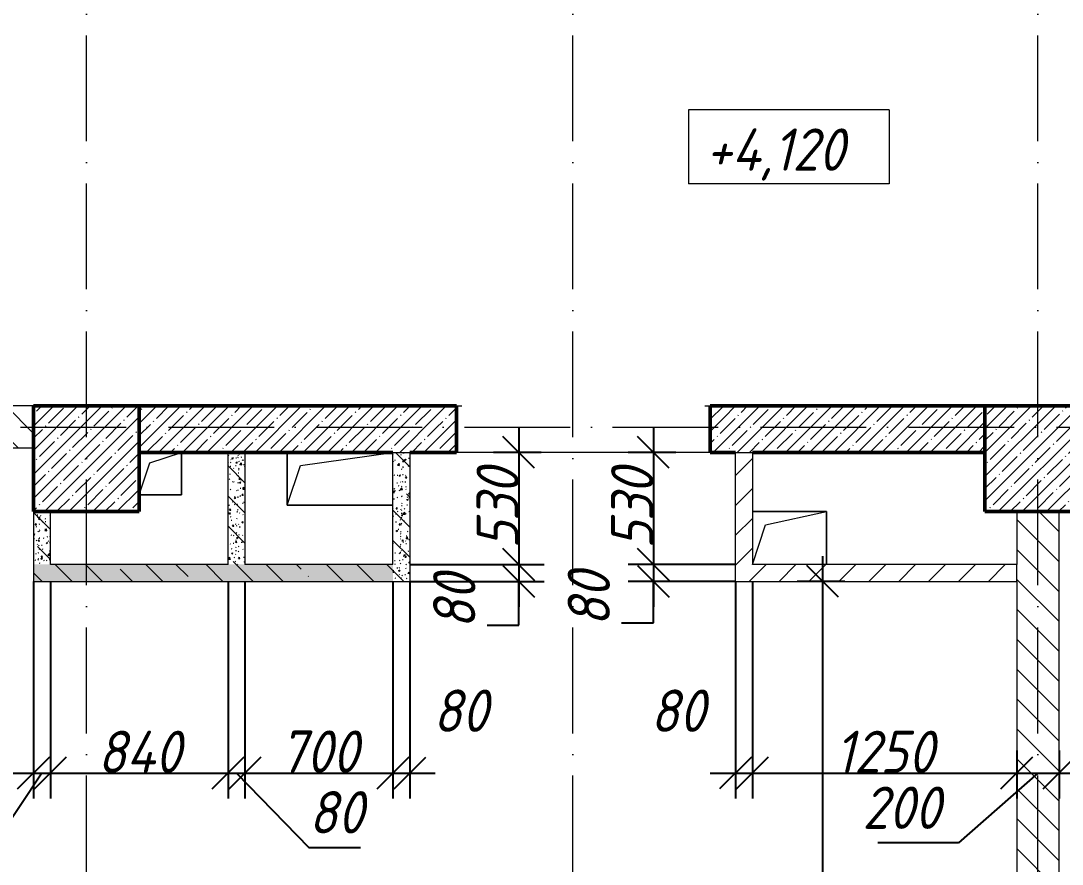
# Model space of a CAD drawing. Header units: millimetres. Extents: x -6064 to 178764, y -5836 to 29924.
# Drawn here: x 51850 to 56775, y 5733 to 9721 of the extents above; entities that cross this region are included whole.
import ezdxf

# ---------------------------------------------------------------- set-up
doc = ezdxf.new("R2010")
doc.units = ezdxf.units.MM
doc.linetypes.add('50_200_ШТРИХ_1Т_ш5_п1_п1_', pattern=[700, 500, -100, 0, -100])
doc.layers.add('A-ANNO-DIMS', color=7, linetype='Continuous')
for name, color, linetype, lineweight in [('A-FLOR', 7, 'Continuous', 9), ('A-GENM', 7, 'Continuous', 9), ('A-WALL-3', 7, 'Continuous', 50), ('A-WALL-PATT-1', 7, 'Continuous', 5), ('G-ANNO-DIMS', 7, 'Continuous', 9), ('I-WALL', 7, 'Continuous', 5), ('S-COLS', 7, 'Continuous', 9), ('S-COLS-1', 7, 'Continuous', 5), ('S-COLS-2', 7, 'Continuous', 50), ('Оси-1', 7, '50_200_ШТРИХ_1Т_ш5_п1_п1_', 9)]:
    doc.layers.add(name, color=color, linetype=linetype, lineweight=lineweight)
for name, color, linetype, lineweight, true_color in [('A-WALL-5', 7, 'Continuous', 13, 0x0070df), ('A-WALL-6', 7, 'Continuous', 13, 0x008000), ('A-WALL-7', 7, 'Continuous', 5, 0x008000), ('A-WALL-FNSH-2', 7, 'Continuous', 13, 0xce0000), ('A-WALL-FNSH-3', 7, 'Continuous', 13, 0x008000), ('A-WALL-FNSH-4', 7, 'Continuous', 13, 0x0070df), ('A-WALL-PATT-2', 7, 'Continuous', 5, 0xce0000), ('A-WALL-PATT-3', 7, 'Continuous', 5, 0x008000), ('A-WALL-PATT-4', 7, 'Continuous', 5, 0x0070df)]:
    doc.layers.add(name, color=color, linetype=linetype, lineweight=lineweight, true_color=true_color)
doc.styles.add('ISOCPEUR_I_2', font='isocpeui.ttf', dxfattribs={"width": 0.9, "height": 200})
doc.dimstyles.new('ISO-2_0_0_9К_СРЕДНИЙ', dxfattribs={"dimscale": 304.8, "dimtxt": 199.196235, "dimasz": 0.492126, "dimexe": 0.393701, "dimexo": 0, "dimgap": 0, "dimtad": 1, "dimdec": 0, "dimzin": 0, "dimdsep": 46, "dimtxsty": 'ISOCPEUR_I_2', "dimblk1": 'OBLIQUE', "dimblk2": 'OBLIQUE', "dimsah": 1, "dimcen": 0.09, "dimdle": 0.393701, "dimazin": 0, "dimtfac": 1, "dimtdec": 4, "dimtix": 1, "dimtmove": 1, "dimatfit": 3, "dimfxl": 1, "dimtvp": 1, "dimtolj": 1, "dimtzin": 0, "dimarcsym": 2})
doc.dimstyles.new('ISO-2_0_0_9К_СРЕДНИЙ_2', dxfattribs={"dimscale": 304.8, "dimtxt": 199.196235, "dimasz": 0.492126, "dimexe": 0.393701, "dimexo": 0, "dimgap": 0, "dimtad": 1, "dimdec": 0, "dimzin": 0, "dimdsep": 46, "dimtxsty": 'ISOCPEUR_I_2', "dimblk1": 'OBLIQUE', "dimblk2": 'OBLIQUE', "dimsah": 1, "dimcen": 0.09, "dimdle": 0.393701, "dimazin": 0, "dimtfac": 1, "dimtdec": 4, "dimtix": 1, "dimtmove": 0, "dimatfit": 3, "dimfxl": 1, "dimtvp": 1, "dimtolj": 1, "dimtzin": 0, "dimarcsym": 2})
pattern_1 = [(45, (0, 0), (-70.71068, 70.71068), [])]
pattern_2 = [(135, (0, 0), (-70.71068, -70.71068), [])]
pattern_3 = [(50, (0, 0), (72.873764, -6.37607), [7.62, -83.82]), (355, (0, 0), (-14.09699, 76.42244), [6.096, -67.056]), (100.451, (6.07, -0.53), (58.77696, 70.04687), [6.476, -71.236]), (46.184, (0, 20.32), (108.43142, -16.81745), [11.43, -125.73]), (96.636, (9.04, 18.92), (94.961, 98.97089), [9.714, -106.854]), (351.184, (0, 20.32), (94.96227, 98.97018), [9.144, -100.584]), (21, (10.16, 15.24), (60.64565, -40.90654), [7.62, -83.82]), (326, (10.16, 15.24), (24.72083, 73.67493), [6.096, -67.056]), (71.451, (15.214, 11.83), (85.36689, 32.76874), [6.476, -71.236]), (37.5, (0, 0), (1.235525, 33.822432), [3.353, -62.89, 3.353, -64.719, -67.31]), (37.5, (0, 0), (1.235525, 33.822432), [-134.315, 3.353, -63.957]), (7.5, (0, 0), (26.728146, 40.07255), [3.353, -35.458, 3.353, -61.366, -25.654]), (7.5, (0, 0), (26.728146, 40.07255), [-103.53, 3.353, -22.301]), (327.5, (-22.657, 0), (54.236318, -2.292117), [3.353, -22.047, 3.353, -75.895, -105.156]), (327.5, (-22.657, 0), (54.236318, -2.292117), [-104.648, 3.353, -101.803]), (317.5, (-32.817, 0), (59.25158, 10.17014), [3.353, -29.667, 3.353, -49.276, -74.676]), (317.5, (-32.817, 0), (59.25158, 10.17014), [-85.649, 3.353, -71.323])]
pattern_4 = [(135, (0, 0), (-142.5612, -142.5612), []), (135, (142.56, 0), (-142.5612, -142.5612), [252.016, -50.403, 3.353, -47.05])]
pattern_5 = [(45, (0, 0), (-57.02463, 57.02463), []), (45, (57.025, 0), (-57.02463, 57.02463), [100.806, -20.161, 3.353, -16.808])]

# ---------------------------------------------------------------- blocks, each defined once
blk = doc.blocks.new('Колонна_Несущая_Прямоугольное сечение - 500х500-V3-АР1_1_Кладочный план 2 этажа')
at = {"layer": 'S-COLS-1'}
h = blk.add_hatch(dxfattribs=at)
h.set_pattern_fill('FP_5', color=256, style=0, pattern_type=2)
h.set_pattern_definition([(45, (-52160, -7650), (-57.02463, 57.02463), []), (45, (-52102.975, -7650), (-57.02463, 57.02463), [100.806, -20.161, 3.353, -16.808])])
h.paths.add_polyline_path([(-250, -250), (250, -250), (250, 250), (-250, 250)], flags=0)
at = {"layer": 'S-COLS-2'}
for p, q in [((250, 250), (-250, 250)), ((-250, 250), (-250, -250)), ((250, -250), (250, 250)), ((-250, -250), (250, -250))]:
    blk.add_line(p, q, dxfattribs=at)
blk = doc.blocks.new('Колонна_Несущая_Прямоугольное сечение - 500х500-V18-АР1_1_Кладочный план 2 этажа')
at = {"layer": 'S-COLS-1'}
h = blk.add_hatch(dxfattribs=at)
h.set_pattern_fill('FP_28', color=256, style=0, pattern_type=2)
h.set_pattern_definition([(45, (-56660, -7650), (-57.02463, 57.02463), []), (45, (-56602.975, -7650), (-57.02463, 57.02463), [100.806, -20.161, 3.353, -16.808])])
h.paths.add_polyline_path([(-250, -250), (250, -250), (250, 250), (-250, 250)], flags=0)
at = {"layer": 'S-COLS-2'}
for p, q in [((250, 250), (-250, 250)), ((-250, 250), (-250, -250)), ((250, -250), (250, 250)), ((-250, -250), (250, -250))]:
    blk.add_line(p, q, dxfattribs=at)
blk = doc.blocks.new('AR_Отверстие прямоугольное _в плите_ - AR_Отверстие прямоугольное _в плите_-V55-АР1_1_Кладочный план 2 этажа')
at = {"layer": 'A-GENM'}
for p, q in [((-250, 125), (-250, -125)), ((-187.5, 62.5), (250, 125)), ((-250, -125), (-187.5, 62.5)), ((-250, -125), (250, -125))]:
    blk.add_line(p, q, dxfattribs=at)
blk = doc.blocks.new('AR_Отверстие прямоугольное _в плите_ - AR_Отверстие прямоугольное _в плите_-V54-АР1_1_Кладочный план 2 этажа')
at = {"layer": 'A-GENM'}
for p, q in [((175, 125), (-175, 125)), ((-112.5, 62.5), (175, 125)), ((175, -125), (175, 125)), ((-175, -125), (-112.5, 62.5))]:
    blk.add_line(p, q, dxfattribs=at)
blk = doc.blocks.new('AR_Отверстие прямоугольное _в плите_ - AR_Отверстие прямоугольное _в плите_-V56-АР1_1_Кладочный план 2 этажа')
at = {"layer": 'A-GENM'}
for p, q in [((-50, 50), (100, 100)), ((100, -100), (100, 100)), ((-100, -100), (-50, 50)), ((-100, -100), (100, -100))]:
    blk.add_line(p, q, dxfattribs=at)
blk = doc.blocks.new('Высотные отметки - 9_5х3_5_h_-17668430-АР1_1_Кладочный план 2 этажа')
at = {"layer": 'G-ANNO-DIMS'}
for p, q in [((-4.75, 3.5), (-4.75, 0)), ((4.75, 3.5), (-4.75, 3.5)), ((4.75, 3.5), (4.75, 0)), ((4.75, 0), (-4.75, 0))]:
    blk.add_line(p, q, dxfattribs=at)
blk = doc.blocks.new('_Oblique')
at = {"color": 0, "linetype": 'ByBlock', "lineweight": -2}
blk.add_line((-0.5, -0.5), (0.5, 0.5), dxfattribs=at)
blk = doc.blocks.new('DIMBLOCK102-АР1_1_Кладочный план 2 этажа')
at = {"layer": 'A-ANNO-DIMS', "color": 0, "lineweight": -2, "transparency": 16777216}
for p, q in [((50160, 7700), (50160, 6043.9)), ((51910, 7070), (51910, 6043.9)), ((50040, 6163.9), (52030, 6163.9))]:
    blk.add_line(p, q, dxfattribs=at)
at = {"layer": 'Defpoints', "color": 0, "transparency": 16777216}
for p in [(50160, 7700), (51910, 7070), (51910, 6163.9)]:
    blk.add_point(p, dxfattribs=at)
at = {"layer": 'A-ANNO-DIMS', "color": 0, "lineweight": -2, "transparency": 16777216, "xscale": 150, "yscale": 150, "zscale": 150, "rotation": 180}
blk.add_blockref('_Oblique', (50160, 6163.9), dxfattribs=at)
at = {"layer": 'A-ANNO-DIMS', "color": 0, "lineweight": -2, "transparency": 16777216, "xscale": 150, "yscale": 150, "zscale": 150}
blk.add_blockref('_Oblique', (51910, 6163.9), dxfattribs=at)
at = {"layer": 'A-ANNO-DIMS', "color": 0, "transparency": 16777216, "insert": (51035, 6265.1), "char_height": 200, "width": 560.814, "attachment_point": 5, "style": 'ISOCPEUR_I_2'}
blk.add_mtext('\\A1;1750', dxfattribs=at)
blk = doc.blocks.new('DIMBLOCK103-АР1_1_Кладочный план 2 этажа')
at = {"layer": 'A-ANNO-DIMS', "color": 0, "lineweight": -2, "transparency": 16777216}
for p, q in [((51910, 7070), (51910, 6043.9)), ((51990, 7067), (51990, 6043.9)), ((51950, 6163.9), (51712.9, 5811.5)), ((51790, 6163.9), (52110, 6163.9)), ((51712.9, 5811.5), (51469.1, 5811.5))]:
    blk.add_line(p, q, dxfattribs=at)
at = {"layer": 'Defpoints', "color": 0, "transparency": 16777216}
for p in [(51910, 7070), (51990, 7067), (51990, 6163.9)]:
    blk.add_point(p, dxfattribs=at)
at = {"layer": 'A-ANNO-DIMS', "color": 0, "lineweight": -2, "transparency": 16777216, "xscale": 150, "yscale": 150, "zscale": 150, "rotation": 180}
blk.add_blockref('_Oblique', (51910, 6163.9), dxfattribs=at)
at = {"layer": 'A-ANNO-DIMS', "color": 0, "lineweight": -2, "transparency": 16777216, "xscale": 150, "yscale": 150, "zscale": 150}
blk.add_blockref('_Oblique', (51990, 6163.9), dxfattribs=at)
at = {"layer": 'A-ANNO-DIMS', "color": 0, "transparency": 16777216, "insert": (51409.5, 6078.2), "char_height": 200, "width": 303.391, "attachment_point": 1, "line_spacing_factor": 1.149209, "style": 'ISOCPEUR_I_2'}
blk.add_mtext('\\A1;80', dxfattribs=at)
blk = doc.blocks.new('DIMBLOCK104-АР1_1_Кладочный план 2 этажа')
at = {"layer": 'A-ANNO-DIMS', "color": 0, "lineweight": -2, "transparency": 16777216}
for p, q in [((51990, 7067), (51990, 6043.9)), ((52830, 7067), (52830, 6043.9)), ((51870, 6163.9), (52950, 6163.9))]:
    blk.add_line(p, q, dxfattribs=at)
at = {"layer": 'Defpoints', "color": 0, "transparency": 16777216}
for p in [(51990, 7067), (52830, 7067), (52830, 6163.9)]:
    blk.add_point(p, dxfattribs=at)
at = {"layer": 'A-ANNO-DIMS', "color": 0, "lineweight": -2, "transparency": 16777216, "xscale": 150, "yscale": 150, "zscale": 150, "rotation": 180}
blk.add_blockref('_Oblique', (51990, 6163.9), dxfattribs=at)
at = {"layer": 'A-ANNO-DIMS', "color": 0, "lineweight": -2, "transparency": 16777216, "xscale": 150, "yscale": 150, "zscale": 150}
blk.add_blockref('_Oblique', (52830, 6163.9), dxfattribs=at)
at = {"layer": 'A-ANNO-DIMS', "color": 0, "transparency": 16777216, "insert": (52410, 6263.9), "char_height": 200, "width": 473.474, "attachment_point": 5, "style": 'ISOCPEUR_I_2'}
blk.add_mtext('\\A1;840', dxfattribs=at)
blk = doc.blocks.new('DIMBLOCK105-АР1_1_Кладочный план 2 этажа')
at = {"layer": 'A-ANNO-DIMS', "color": 0, "lineweight": -2, "transparency": 16777216}
for p, q in [((52830, 7067), (52830, 6043.9)), ((52910, 7067), (52910, 6043.9)), ((52710, 6163.9), (53030, 6163.9)), ((52870, 6163.9), (53211.8, 5811.5)), ((53211.8, 5811.5), (53455.7, 5811.5))]:
    blk.add_line(p, q, dxfattribs=at)
at = {"layer": 'Defpoints', "color": 0, "transparency": 16777216}
for p in [(52830, 7067), (52910, 7067), (52910, 6163.9)]:
    blk.add_point(p, dxfattribs=at)
at = {"layer": 'A-ANNO-DIMS', "color": 0, "lineweight": -2, "transparency": 16777216, "xscale": 150, "yscale": 150, "zscale": 150, "rotation": 180}
blk.add_blockref('_Oblique', (52830, 6163.9), dxfattribs=at)
at = {"layer": 'A-ANNO-DIMS', "color": 0, "lineweight": -2, "transparency": 16777216, "xscale": 150, "yscale": 150, "zscale": 150}
blk.add_blockref('_Oblique', (52910, 6163.9), dxfattribs=at)
at = {"layer": 'A-ANNO-DIMS', "color": 0, "transparency": 16777216, "insert": (53211.8, 6078.2), "char_height": 200, "width": 303.391, "attachment_point": 1, "line_spacing_factor": 1.149209, "style": 'ISOCPEUR_I_2'}
blk.add_mtext('\\A1;80', dxfattribs=at)
blk = doc.blocks.new('DIMBLOCK106-АР1_1_Кладочный план 2 этажа')
at = {"layer": 'A-ANNO-DIMS', "color": 0, "lineweight": -2, "transparency": 16777216}
for p, q in [((52910, 7067), (52910, 6043.9)), ((53610, 7067), (53610, 6043.9)), ((52790, 6163.9), (53730, 6163.9))]:
    blk.add_line(p, q, dxfattribs=at)
at = {"layer": 'Defpoints', "color": 0, "transparency": 16777216}
for p in [(52910, 7067), (53610, 7067), (53610, 6163.9)]:
    blk.add_point(p, dxfattribs=at)
at = {"layer": 'A-ANNO-DIMS', "color": 0, "lineweight": -2, "transparency": 16777216, "xscale": 150, "yscale": 150, "zscale": 150, "rotation": 180}
blk.add_blockref('_Oblique', (52910, 6163.9), dxfattribs=at)
at = {"layer": 'A-ANNO-DIMS', "color": 0, "lineweight": -2, "transparency": 16777216, "xscale": 150, "yscale": 150, "zscale": 150}
blk.add_blockref('_Oblique', (53610, 6163.9), dxfattribs=at)
at = {"layer": 'A-ANNO-DIMS', "color": 0, "transparency": 16777216, "insert": (53260, 6265.1), "char_height": 200, "width": 455.087, "attachment_point": 5, "style": 'ISOCPEUR_I_2'}
blk.add_mtext('\\A1;700', dxfattribs=at)
blk = doc.blocks.new('DIMBLOCK107-АР1_1_Кладочный план 2 этажа')
at = {"layer": 'A-ANNO-DIMS', "color": 0, "lineweight": -2, "transparency": 16777216}
for p, q in [((53610, 7067), (53610, 6043.9)), ((53690, 7070), (53690, 6043.9)), ((53490, 6163.9), (53810, 6163.9))]:
    blk.add_line(p, q, dxfattribs=at)
at = {"layer": 'Defpoints', "color": 0, "transparency": 16777216}
for p in [(53610, 7067), (53690, 7070), (53690, 6163.9)]:
    blk.add_point(p, dxfattribs=at)
at = {"layer": 'A-ANNO-DIMS', "color": 0, "lineweight": -2, "transparency": 16777216, "xscale": 150, "yscale": 150, "zscale": 150, "rotation": 180}
blk.add_blockref('_Oblique', (53610, 6163.9), dxfattribs=at)
at = {"layer": 'A-ANNO-DIMS', "color": 0, "lineweight": -2, "transparency": 16777216, "xscale": 150, "yscale": 150, "zscale": 150}
blk.add_blockref('_Oblique', (53690, 6163.9), dxfattribs=at)
at = {"layer": 'A-ANNO-DIMS', "color": 0, "transparency": 16777216, "insert": (53799.7, 6558.5), "char_height": 200, "width": 303.391, "attachment_point": 1, "line_spacing_factor": 1.149209, "style": 'ISOCPEUR_I_2'}
blk.add_mtext('\\A1;80', dxfattribs=at)
blk = doc.blocks.new('DIMBLOCK236-АР1_1_Кладочный план 2 этажа')
at = {"layer": 'A-ANNO-DIMS', "color": 0, "lineweight": -2, "transparency": 16777216}
for p, q in [((55230, 7070), (55230, 6043.9)), ((55310, 7067), (55310, 6043.9)), ((55110, 6163.9), (55430, 6163.9))]:
    blk.add_line(p, q, dxfattribs=at)
at = {"layer": 'Defpoints', "color": 0, "transparency": 16777216}
for p in [(55230, 7070), (55310, 7067), (55310, 6163.9)]:
    blk.add_point(p, dxfattribs=at)
at = {"layer": 'A-ANNO-DIMS', "color": 0, "lineweight": -2, "transparency": 16777216, "xscale": 150, "yscale": 150, "zscale": 150, "rotation": 180}
blk.add_blockref('_Oblique', (55230, 6163.9), dxfattribs=at)
at = {"layer": 'A-ANNO-DIMS', "color": 0, "lineweight": -2, "transparency": 16777216, "xscale": 150, "yscale": 150, "zscale": 150}
blk.add_blockref('_Oblique', (55310, 6163.9), dxfattribs=at)
at = {"layer": 'A-ANNO-DIMS', "color": 0, "transparency": 16777216, "insert": (54827.2, 6558.5), "char_height": 200, "width": 303.391, "attachment_point": 1, "line_spacing_factor": 1.149209, "style": 'ISOCPEUR_I_2'}
blk.add_mtext('\\A1;80', dxfattribs=at)
blk = doc.blocks.new('DIMBLOCK237-АР1_1_Кладочный план 2 этажа')
at = {"layer": 'A-ANNO-DIMS', "color": 0, "lineweight": -2, "transparency": 16777216}
for p, q in [((55310, 7067), (55310, 6043.9)), ((56560, 6269.9), (56560, 6043.9)), ((55190, 6163.9), (56680, 6163.9))]:
    blk.add_line(p, q, dxfattribs=at)
at = {"layer": 'Defpoints', "color": 0, "transparency": 16777216}
for p in [(55310, 7067), (56560, 6269.9), (56560, 6163.9)]:
    blk.add_point(p, dxfattribs=at)
at = {"layer": 'A-ANNO-DIMS', "color": 0, "lineweight": -2, "transparency": 16777216, "xscale": 150, "yscale": 150, "zscale": 150, "rotation": 180}
blk.add_blockref('_Oblique', (55310, 6163.9), dxfattribs=at)
at = {"layer": 'A-ANNO-DIMS', "color": 0, "lineweight": -2, "transparency": 16777216, "xscale": 150, "yscale": 150, "zscale": 150}
blk.add_blockref('_Oblique', (56560, 6163.9), dxfattribs=at)
at = {"layer": 'A-ANNO-DIMS', "color": 0, "transparency": 16777216, "insert": (55935, 6263.9), "char_height": 200, "width": 560.814, "attachment_point": 5, "style": 'ISOCPEUR_I_2'}
blk.add_mtext('\\A1;1250', dxfattribs=at)
blk = doc.blocks.new('DIMBLOCK238-АР1_1_Кладочный план 2 этажа')
at = {"layer": 'A-ANNO-DIMS', "color": 0, "lineweight": -2, "transparency": 16777216}
for p, q in [((56560, 6269.9), (56560, 6043.9)), ((56760, 6269.9), (56760, 6043.9)), ((56660, 6163.9), (56285.1, 5833)), ((56440, 6163.9), (56880, 6163.9)), ((56285.1, 5833), (55902.8, 5833))]:
    blk.add_line(p, q, dxfattribs=at)
at = {"layer": 'Defpoints', "color": 0, "transparency": 16777216}
for p in [(56560, 6269.9), (56760, 6269.9), (56760, 6163.9)]:
    blk.add_point(p, dxfattribs=at)
at = {"layer": 'A-ANNO-DIMS', "color": 0, "lineweight": -2, "transparency": 16777216, "xscale": 150, "yscale": 150, "zscale": 150, "rotation": 180}
blk.add_blockref('_Oblique', (56560, 6163.9), dxfattribs=at)
at = {"layer": 'A-ANNO-DIMS', "color": 0, "lineweight": -2, "transparency": 16777216, "xscale": 150, "yscale": 150, "zscale": 150}
blk.add_blockref('_Oblique', (56760, 6163.9), dxfattribs=at)
at = {"layer": 'A-ANNO-DIMS', "color": 0, "transparency": 16777216, "insert": (55830.1, 6099.7), "char_height": 200, "width": 455.087, "attachment_point": 1, "line_spacing_factor": 1.149209, "style": 'ISOCPEUR_I_2'}
blk.add_mtext('\\A1;200', dxfattribs=at)
blk = doc.blocks.new('DIMBLOCK239-АР1_1_Кладочный план 2 этажа')
at = {"layer": 'A-ANNO-DIMS', "color": 0, "lineweight": -2, "transparency": 16777216}
for p, q in [((56910, 7400), (56910, 6043.9)), ((56760, 6269.9), (56760, 6043.9)), ((56640, 6163.9), (57030, 6163.9)), ((56835, 6163.9), (57141, 5833)), ((57141, 5833), (57452.7, 5833))]:
    blk.add_line(p, q, dxfattribs=at)
at = {"layer": 'Defpoints', "color": 0, "transparency": 16777216}
for p in [(56910, 7400), (56760, 6269.9), (56910, 6163.9)]:
    blk.add_point(p, dxfattribs=at)
at = {"layer": 'A-ANNO-DIMS', "color": 0, "lineweight": -2, "transparency": 16777216, "xscale": 150, "yscale": 150, "zscale": 150, "rotation": 180}
blk.add_blockref('_Oblique', (56760, 6163.9), dxfattribs=at)
at = {"layer": 'A-ANNO-DIMS', "color": 0, "lineweight": -2, "transparency": 16777216, "xscale": 150, "yscale": 150, "zscale": 150}
blk.add_blockref('_Oblique', (56910, 6163.9), dxfattribs=at)
at = {"layer": 'A-ANNO-DIMS', "color": 0, "transparency": 16777216, "insert": (57141, 6099.7), "char_height": 200, "width": 409.118, "attachment_point": 1, "line_spacing_factor": 1.149209, "style": 'ISOCPEUR_I_2'}
blk.add_mtext('\\A1;150', dxfattribs=at)
blk = doc.blocks.new('DIMBLOCK242-АР1_1_Кладочный план 2 этажа')
at = {"layer": 'A-ANNO-DIMS', "color": 0, "lineweight": -2, "transparency": 16777216}
for p, q in [((54205.1, 7800), (54205.1, 7030)), ((54311.2, 7680), (54085.1, 7680)), ((53693, 7150), (54325.1, 7150))]:
    blk.add_line(p, q, dxfattribs=at)
at = {"layer": 'Defpoints', "color": 0, "transparency": 16777216}
for p in [(54311.2, 7680), (53693, 7150), (54205.1, 7150)]:
    blk.add_point(p, dxfattribs=at)
at = {"layer": 'A-ANNO-DIMS', "color": 0, "lineweight": -2, "transparency": 16777216, "xscale": 150, "yscale": 150, "zscale": 150}
for p, rotation in [((54205.1, 7680), 90), ((54205.1, 7150), 270)]:
    blk.add_blockref('_Oblique', p, dxfattribs=dict(at, rotation=rotation))
at = {"layer": 'A-ANNO-DIMS', "color": 0, "transparency": 16777216, "insert": (54105.1, 7415), "char_height": 200, "width": 455.087, "attachment_point": 5, "rotation": 90, "style": 'ISOCPEUR_I_2'}
blk.add_mtext('\\A1;530', dxfattribs=at)
blk = doc.blocks.new('DIMBLOCK243-АР1_1_Кладочный план 2 этажа')
at = {"layer": 'A-ANNO-DIMS', "color": 0, "lineweight": -2, "transparency": 16777216}
for p, q in [((54205.1, 7270), (54205.1, 6950)), ((53693, 7150), (54325.1, 7150)), ((53690, 7070), (54325.1, 7070)), ((54205.1, 6863.6), (54205.1, 7070)), ((54055.1, 6863.6), (54205.1, 6863.6))]:
    blk.add_line(p, q, dxfattribs=at)
at = {"layer": 'Defpoints', "color": 0, "transparency": 16777216}
for p in [(53693, 7150), (53690, 7070), (54205.1, 7070)]:
    blk.add_point(p, dxfattribs=at)
at = {"layer": 'A-ANNO-DIMS', "color": 0, "lineweight": -2, "transparency": 16777216, "xscale": 150, "yscale": 150, "zscale": 150}
for p, rotation in [((54205.1, 7150), 90), ((54205.1, 7070), 270)]:
    blk.add_blockref('_Oblique', p, dxfattribs=dict(at, rotation=rotation))
at = {"layer": 'A-ANNO-DIMS', "color": 0, "transparency": 16777216, "insert": (53799.9, 6845.3), "char_height": 200, "width": 303.391, "attachment_point": 1, "rotation": 90, "line_spacing_factor": 1.149209, "style": 'ISOCPEUR_I_2'}
blk.add_mtext('\\A1;80', dxfattribs=at)
blk = doc.blocks.new('DIMBLOCK244-АР1_1_Кладочный план 2 этажа')
at = {"layer": 'A-ANNO-DIMS', "color": 0, "lineweight": -2, "transparency": 16777216}
for p, q in [((54841.6, 7800), (54841.6, 7030)), ((54947.6, 7680), (54721.6, 7680)), ((55227, 7150), (54721.6, 7150))]:
    blk.add_line(p, q, dxfattribs=at)
at = {"layer": 'Defpoints', "color": 0, "transparency": 16777216}
for p in [(54947.6, 7680), (54841.6, 7150), (55227, 7150)]:
    blk.add_point(p, dxfattribs=at)
at = {"layer": 'A-ANNO-DIMS', "color": 0, "lineweight": -2, "transparency": 16777216, "xscale": 150, "yscale": 150, "zscale": 150}
for p, rotation in [((54841.6, 7680), 90), ((54841.6, 7150), 270)]:
    blk.add_blockref('_Oblique', p, dxfattribs=dict(at, rotation=rotation))
at = {"layer": 'A-ANNO-DIMS', "color": 0, "transparency": 16777216, "insert": (54741.6, 7415), "char_height": 200, "width": 455.087, "attachment_point": 5, "rotation": 90, "style": 'ISOCPEUR_I_2'}
blk.add_mtext('\\A1;530', dxfattribs=at)
blk = doc.blocks.new('DIMBLOCK245-АР1_1_Кладочный план 2 этажа')
at = {"layer": 'A-ANNO-DIMS', "color": 0, "lineweight": -2, "transparency": 16777216}
for p, q in [((54841.6, 7270), (54841.6, 6950)), ((55227, 7150), (54721.6, 7150)), ((55230, 7070), (54721.6, 7070)), ((54841.6, 6874.8), (54841.6, 7070)), ((54691.6, 6874.8), (54841.6, 6874.8))]:
    blk.add_line(p, q, dxfattribs=at)
at = {"layer": 'Defpoints', "color": 0, "transparency": 16777216}
for p in [(55227, 7150), (54841.6, 7070), (55230, 7070)]:
    blk.add_point(p, dxfattribs=at)
at = {"layer": 'A-ANNO-DIMS', "color": 0, "lineweight": -2, "transparency": 16777216, "xscale": 150, "yscale": 150, "zscale": 150}
for p, rotation in [((54841.6, 7150), 90), ((54841.6, 7070), 270)]:
    blk.add_blockref('_Oblique', p, dxfattribs=dict(at, rotation=rotation))
at = {"layer": 'A-ANNO-DIMS', "color": 0, "transparency": 16777216, "insert": (54436.3, 6856.5), "char_height": 200, "width": 303.391, "attachment_point": 1, "rotation": 90, "line_spacing_factor": 1.149209, "style": 'ISOCPEUR_I_2'}
blk.add_mtext('\\A1;80', dxfattribs=at)
blk = doc.blocks.new('DIMBLOCK574-АР1_1_Кладочный план 2 этажа')
at = {"layer": 'A-ANNO-DIMS', "color": 0, "lineweight": -2, "transparency": 16777216}
for p, q in [((55641.6, 7190), (55641.6, 3615)), ((55747.6, 7070), (55521.6, 7070)), ((56554, 3735), (55521.6, 3735))]:
    blk.add_line(p, q, dxfattribs=at)
at = {"layer": 'Defpoints', "color": 0, "transparency": 16777216}
for p in [(55747.6, 7070), (55641.6, 3735), (56554, 3735)]:
    blk.add_point(p, dxfattribs=at)
at = {"layer": 'A-ANNO-DIMS', "color": 0, "lineweight": -2, "transparency": 16777216, "xscale": 150, "yscale": 150, "zscale": 150}
for p, rotation in [((55641.6, 7070), 90), ((55641.6, 3735), 270)]:
    blk.add_blockref('_Oblique', p, dxfattribs=dict(at, rotation=rotation))
at = {"layer": 'A-ANNO-DIMS', "color": 0, "transparency": 16777216, "insert": (55541.6, 5402.5), "char_height": 200, "width": 606.782, "attachment_point": 5, "rotation": 90, "style": 'ISOCPEUR_I_2'}
blk.add_mtext('\\A1;3335', dxfattribs=at)

msp = doc.modelspace()

# ---------------------------------------------------------------- hatches: boundary and pattern name
at = {"layer": 'A-WALL-PATT-1'}
h = msp.add_hatch(dxfattribs=at)
h.set_pattern_fill('FP_7', color=256, style=0, pattern_type=2)
h.set_pattern_definition(pattern_5)
h.paths.add_polyline_path([(56410, 7680), (56410, 7900), (55174.4, 7900), (55174.4, 7680), (55310, 7680)], flags=0)
h.paths.add_polyline_path([(53529.7, 7680), (53814.4, 7680), (53814.4, 7900), (52410, 7900), (52410, 7680)], flags=0)
h = msp.add_hatch(dxfattribs=at)
h.set_pattern_fill('FP_7', color=256, style=0, pattern_type=2)
h.set_pattern_definition(pattern_5)
h.paths.add_polyline_path([(55174.4, 7680), (55174.4, 7900), (55110, 7900), (55110, 7680)], flags=0)
h.paths.add_polyline_path([(53814.4, 7680), (53910, 7680), (53910, 7900), (53814.4, 7900)], flags=0)
at = {"layer": 'A-WALL-PATT-2'}
h = msp.add_hatch(dxfattribs=at)
h.set_pattern_fill('FP_22', color=256, style=0, pattern_type=2)
h.set_pattern_definition(pattern_2)
h.paths.add_polyline_path([(50465.2, 7700), (51910, 7700), (51910, 7900), (50160, 7900), (50160, 7700), (50229, 7700)], flags=0)
h.paths.add_polyline_path([(48510, 7700), (48510, 7900), (47910, 7900), (47910, 7700), (48441, 7700)], flags=0)
h = msp.add_hatch(dxfattribs=at)
h.set_pattern_fill('FP_22', color=256, style=0, pattern_type=2)
h.set_pattern_definition(pattern_2)
h.paths.add_polyline_path([(56691, 400), (56760, 400), (56760, 3729), (56691, 3729), (56691, 3735), (56760, 3735), (56760, 7400), (56560, 7400), (56560, 3735), (56629, 3735), (56629, 3729), (56560, 3729), (56560, 400), (56629, 400)], flags=0)
at = {"layer": 'A-WALL-PATT-3'}
h = msp.add_hatch(dxfattribs=at)
h.set_pattern_fill('FP_24', color=256, style=0, pattern_type=2)
h.set_pattern_definition(pattern_1)
h.paths.add_polyline_path([(55310, 7070), (55310, 7680), (55230, 7680), (55230, 7070)], flags=0)
h = msp.add_hatch(dxfattribs=at)
h.set_pattern_fill('FP_24', color=256, style=0, pattern_type=2)
h.set_pattern_definition(pattern_1)
h.paths.add_polyline_path([(55310, 7070), (56258.5, 7070), (56258.5, 7150), (55310, 7150)], flags=0)
h = msp.add_hatch(dxfattribs=at)
h.set_pattern_fill('FP_24', color=256, style=0, pattern_type=2)
h.set_pattern_definition(pattern_1)
h.paths.add_polyline_path([(56560, 7070), (56560, 7150), (56258.5, 7150), (56258.5, 7070)], flags=0)
at = {"layer": 'A-WALL-PATT-4'}
h = msp.add_hatch(dxfattribs=at)
h.set_pattern_fill('FP_25', color=256, style=0, pattern_type=2)
h.set_pattern_definition(pattern_3)
h.paths.add_polyline_path([(52830, 7150), (52910, 7150), (52910, 7680), (52830, 7680)], flags=0)
h = msp.add_hatch(dxfattribs=at)
h.set_pattern_fill('FP_26', color=256, style=0, pattern_type=2)
h.set_pattern_definition(pattern_4)
h.paths.add_polyline_path([(52830, 7150), (52910, 7150), (52910, 7680), (52830, 7680)], flags=0)
h = msp.add_hatch(dxfattribs=at)
h.set_pattern_fill('FP_25', color=256, style=0, pattern_type=2)
h.set_pattern_definition(pattern_3)
h.paths.add_polyline_path([(53690, 7070), (53690, 7680), (53610, 7680), (53610, 7070)], flags=0)
h = msp.add_hatch(dxfattribs=at)
h.set_pattern_fill('FP_26', color=256, style=0, pattern_type=2)
h.set_pattern_definition(pattern_4)
h.paths.add_polyline_path([(53690, 7070), (53690, 7680), (53610, 7680), (53610, 7070)], flags=0)
h = msp.add_hatch(dxfattribs=at)
h.set_pattern_fill('FP_25', color=256, style=0, pattern_type=2)
h.set_pattern_definition(pattern_3)
h.paths.add_polyline_path([(51910, 7150), (51990, 7150), (51990, 7400), (51910, 7400)], flags=0)
h = msp.add_hatch(dxfattribs=at)
h.set_pattern_fill('FP_26', color=256, style=0, pattern_type=2)
h.set_pattern_definition(pattern_4)
h.paths.add_polyline_path([(51910, 7150), (51990, 7150), (51990, 7400), (51910, 7400)], flags=0)
h = msp.add_hatch(dxfattribs=at)
h.set_pattern_fill('FP_25', color=256, style=0, pattern_type=2)
h.set_pattern_definition(pattern_3)
h.paths.add_polyline_path([(53529.7, 7070), (53610, 7070), (53610, 7150), (51910, 7150), (51910, 7070)], flags=0)
h = msp.add_hatch(dxfattribs=at)
h.set_pattern_fill('FP_26', color=256, style=0, pattern_type=2)
h.set_pattern_definition(pattern_4)
h.paths.add_polyline_path([(53529.7, 7070), (53610, 7070), (53610, 7150), (51910, 7150), (51910, 7070)], flags=0)

# ---------------------------------------------------------------- linework, layer by layer
at = {"layer": 'A-FLOR'}
for p, q in [((52610, 7680), (52610, 7480)), ((53110, 7430), (53110, 7680)), ((52610, 7480), (52410, 7480)), ((53610, 7430), (53110, 7430)), ((55310, 7400), (55660, 7400)), ((55660, 7400), (55660, 7150))]:
    msp.add_line(p, q, dxfattribs=at)
at = {"layer": 'A-WALL-3'}
for p, q in [((52410, 7900), (53910, 7900)), ((53910, 7680), (53910, 7900)), ((55110, 7680), (55110, 7900)), ((56410, 7900), (55110, 7900)), ((52410, 7680), (53610, 7680)), ((53690, 7680), (53910, 7680)), ((55110, 7680), (55230, 7680)), ((56410, 7680), (55310, 7680))]:
    msp.add_line(p, q, dxfattribs=at)
at = {"layer": 'A-WALL-5'}
msp.add_line((53610, 7680), (53690, 7680), dxfattribs=at)
at = {"layer": 'A-WALL-6'}
msp.add_line((55230, 7680), (55310, 7680), dxfattribs=at)
at = {"layer": 'A-WALL-7'}
msp.add_line((56560, 7070), (56560, 7150), dxfattribs=at)
at = {"layer": 'A-WALL-FNSH-2'}
for p, q in [((51910, 7900), (50229, 7900)), ((51910, 7700), (50229, 7700)), ((56560, 7400), (56560, 7150)), ((56760, 3735), (56760, 7400)), ((56560, 7070), (56560, 3735))]:
    msp.add_line(p, q, dxfattribs=at)
at = {"layer": 'A-WALL-FNSH-3'}
for p, q in [((55230, 7070), (55230, 7680)), ((55310, 7680), (55310, 7150)), ((56560, 7150), (55310, 7150)), ((55230, 7070), (56560, 7070))]:
    msp.add_line(p, q, dxfattribs=at)
at = {"layer": 'A-WALL-FNSH-4'}
for p, q in [((52830, 7150), (52830, 7680)), ((52910, 7680), (52910, 7150)), ((53610, 7150), (53610, 7680)), ((53690, 7680), (53690, 7070)), ((51910, 7400), (51910, 7070)), ((51990, 7150), (51990, 7400)), ((52830, 7150), (51990, 7150)), ((53610, 7150), (52910, 7150)), ((51910, 7070), (53690, 7070))]:
    msp.add_line(p, q, dxfattribs=at)
at = {"layer": 'I-WALL'}
for p, q in [((53910, 7900), (53935, 7900)), ((55085, 7900), (55110, 7900)), ((55110, 7680), (53910, 7680))]:
    msp.add_line(p, q, dxfattribs=at)
at = {"layer": 'Оси-1'}
for p, q in [((52160, -4150), (52160, 28636.9)), ((54460, -4150), (54460, 28636.9)), ((56660, -4150), (56660, 28636.9)), ((-4160, 7800), (125951.6, 7800))]:
    msp.add_line(p, q, dxfattribs=at)

# ---------------------------------------------------------------- block references
at = {"layer": 'A-GENM'}
for name, p in [('AR_Отверстие прямоугольное _в плите_ - AR_Отверстие прямоугольное _в плите_-V56-АР1_1_Кладочный план 2 этажа', (52510, 7580)), ('AR_Отверстие прямоугольное _в плите_ - AR_Отверстие прямоугольное _в плите_-V55-АР1_1_Кладочный план 2 этажа', (53360, 7555)), ('AR_Отверстие прямоугольное _в плите_ - AR_Отверстие прямоугольное _в плите_-V54-АР1_1_Кладочный план 2 этажа', (55485, 7275))]:
    msp.add_blockref(name, p, dxfattribs=at)
at = {"layer": 'G-ANNO-DIMS', "xscale": 99.99999999999993, "yscale": 99.99999999999993, "zscale": 99.99999999999993}
msp.add_blockref('Высотные отметки - 9_5х3_5_h_-17668430-АР1_1_Кладочный план 2 этажа', (55482.3, 8950.9), dxfattribs=at)
at = {"layer": 'S-COLS'}
for name, p in [('Колонна_Несущая_Прямоугольное сечение - 500х500-V3-АР1_1_Кладочный план 2 этажа', (52160, 7650)), ('Колонна_Несущая_Прямоугольное сечение - 500х500-V18-АР1_1_Кладочный план 2 этажа', (56660, 7650))]:
    msp.add_blockref(name, p, dxfattribs=at)

# ---------------------------------------------------------------- texts
at = {"layer": 'G-ANNO-DIMS', "insert": (55089.7, 9212.2), "char_height": 200, "width": 822.255, "attachment_point": 1, "line_spacing_factor": 1.149209, "style": 'ISOCPEUR_I_2'}
msp.add_mtext('+4,120', dxfattribs=at)

# ---------------------------------------------------------------- dimensions: what is measured, and where the dimension line sits
at = {"layer": 'A-ANNO-DIMS'}
for base, p1, p2, override, picture, middle in [((54205.1, 7150), (54311.2, 7680), (53693, 7150), {"dimpost": '<>', "dimfxl": 814.227858}, 'DIMBLOCK242-АР1_1_Кладочный план 2 этажа', (54105.1, 7415)), ((54841.6, 7150), (54947.6, 7680), (55227, 7150), {"dimpost": '<>', "dimfxl": 599.095823}, 'DIMBLOCK244-АР1_1_Кладочный план 2 этажа', (54741.6, 7415)), ((55641.6, 3735), (55747.6, 7070), (56554, 3735), {"dimpost": '<>', "dimfxl": 3431.099421}, 'DIMBLOCK574-АР1_1_Кладочный план 2 этажа', (55541.6, 5402.5))]:
    dim = msp.add_linear_dim(base=base, p1=p1, p2=p2, angle=90, dimstyle='ISO-2_0_0_9К_СРЕДНИЙ_2', override=override, dxfattribs=at)
    dim.commit()
    dim.dimension.update_dxf_attribs({"geometry": picture, "text_midpoint": middle})
for base, p1, p2, override, picture, middle in [((51910, 6163.9), (50160, 7700), (51910, 7070), {"dimpost": '<>', "dimfxl": 1859.946172}, 'DIMBLOCK102-АР1_1_Кладочный план 2 этажа', (51035, 6265.1)), ((52830, 6163.9), (51990, 7067), (52830, 7067), {"dimpost": '<>', "dimfxl": 840}, 'DIMBLOCK104-АР1_1_Кладочный план 2 этажа', (52410, 6263.9)), ((53610, 6163.9), (52910, 7067), (53610, 7067), {"dimpost": '<>', "dimfxl": 700}, 'DIMBLOCK106-АР1_1_Кладочный план 2 этажа', (53260, 6265.1)), ((56560, 6163.9), (55310, 7067), (56560, 6269.9), {"dimpost": '<>', "dimfxl": 1482.480482}, 'DIMBLOCK237-АР1_1_Кладочный план 2 этажа', (55935, 6263.9))]:
    dim = msp.add_linear_dim(base=base, p1=p1, p2=p2, dimstyle='ISO-2_0_0_9К_СРЕДНИЙ_2', override=override, dxfattribs=at)
    dim.commit()
    dim.dimension.update_dxf_attribs({"geometry": picture, "text_midpoint": middle})
for base, p1, p2, override, picture, middle in [((56910, 6163.9), (56760, 6269.9), (56910, 7400), {"dimpost": '<>', "dimfxl": 1139.98435}, 'DIMBLOCK239-АР1_1_Кладочный план 2 этажа', (57141, 5833)), ((51990, 6163.9), (51910, 7070), (51990, 7067), {"dimpost": '<>', "dimfxl": 80.058043}, 'DIMBLOCK103-АР1_1_Кладочный план 2 этажа', (51712.9, 5811.5)), ((52910, 6163.9), (52830, 7067), (52910, 7067), {"dimpost": '<>', "dimfxl": 80}, 'DIMBLOCK105-АР1_1_Кладочный план 2 этажа', (53211.8, 5811.5)), ((53690, 6163.9), (53610, 7067), (53690, 7070), {"dimpost": '<>', "dimfxl": 80.058043}, 'DIMBLOCK107-АР1_1_Кладочный план 2 этажа', (53951.4, 6291.8)), ((55310, 6163.9), (55230, 7070), (55310, 7067), {"dimpost": '<>', "dimfxl": 80.058043}, 'DIMBLOCK236-АР1_1_Кладочный план 2 этажа', (54978.9, 6291.8)), ((56760, 6163.9), (56560, 6269.9), (56760, 6269.9), {"dimpost": '<>', "dimfxl": 200}, 'DIMBLOCK238-АР1_1_Кладочный план 2 этажа', (56285.1, 5833))]:
    dim = msp.add_linear_dim(base=base, p1=p1, p2=p2, dimstyle='ISO-2_0_0_9К_СРЕДНИЙ', override=override, dxfattribs=at)
    dim.commit()
    dim.dimension.update_dxf_attribs({"geometry": picture, "text_midpoint": middle, "dimtype": 160})
for base, p1, p2, picture, middle in [((54205.1, 7070), (53693, 7150), (53690, 7070), 'DIMBLOCK243-АР1_1_Кладочный план 2 этажа', (54077.1, 6863.6)), ((54841.6, 7070), (55227, 7150), (55230, 7070), 'DIMBLOCK245-АР1_1_Кладочный план 2 этажа', (54713.6, 6874.8))]:
    dim = msp.add_linear_dim(base=base, p1=p1, p2=p2, angle=90, dimstyle='ISO-2_0_0_9К_СРЕДНИЙ', override={"dimpost": '<>', "dimfxl": 80.058043}, dxfattribs=at)
    dim.commit()
    dim.dimension.update_dxf_attribs({"geometry": picture, "text_midpoint": middle, "dimtype": 160, "text_rotation": 90})

doc.saveas('drawing.dxf')
